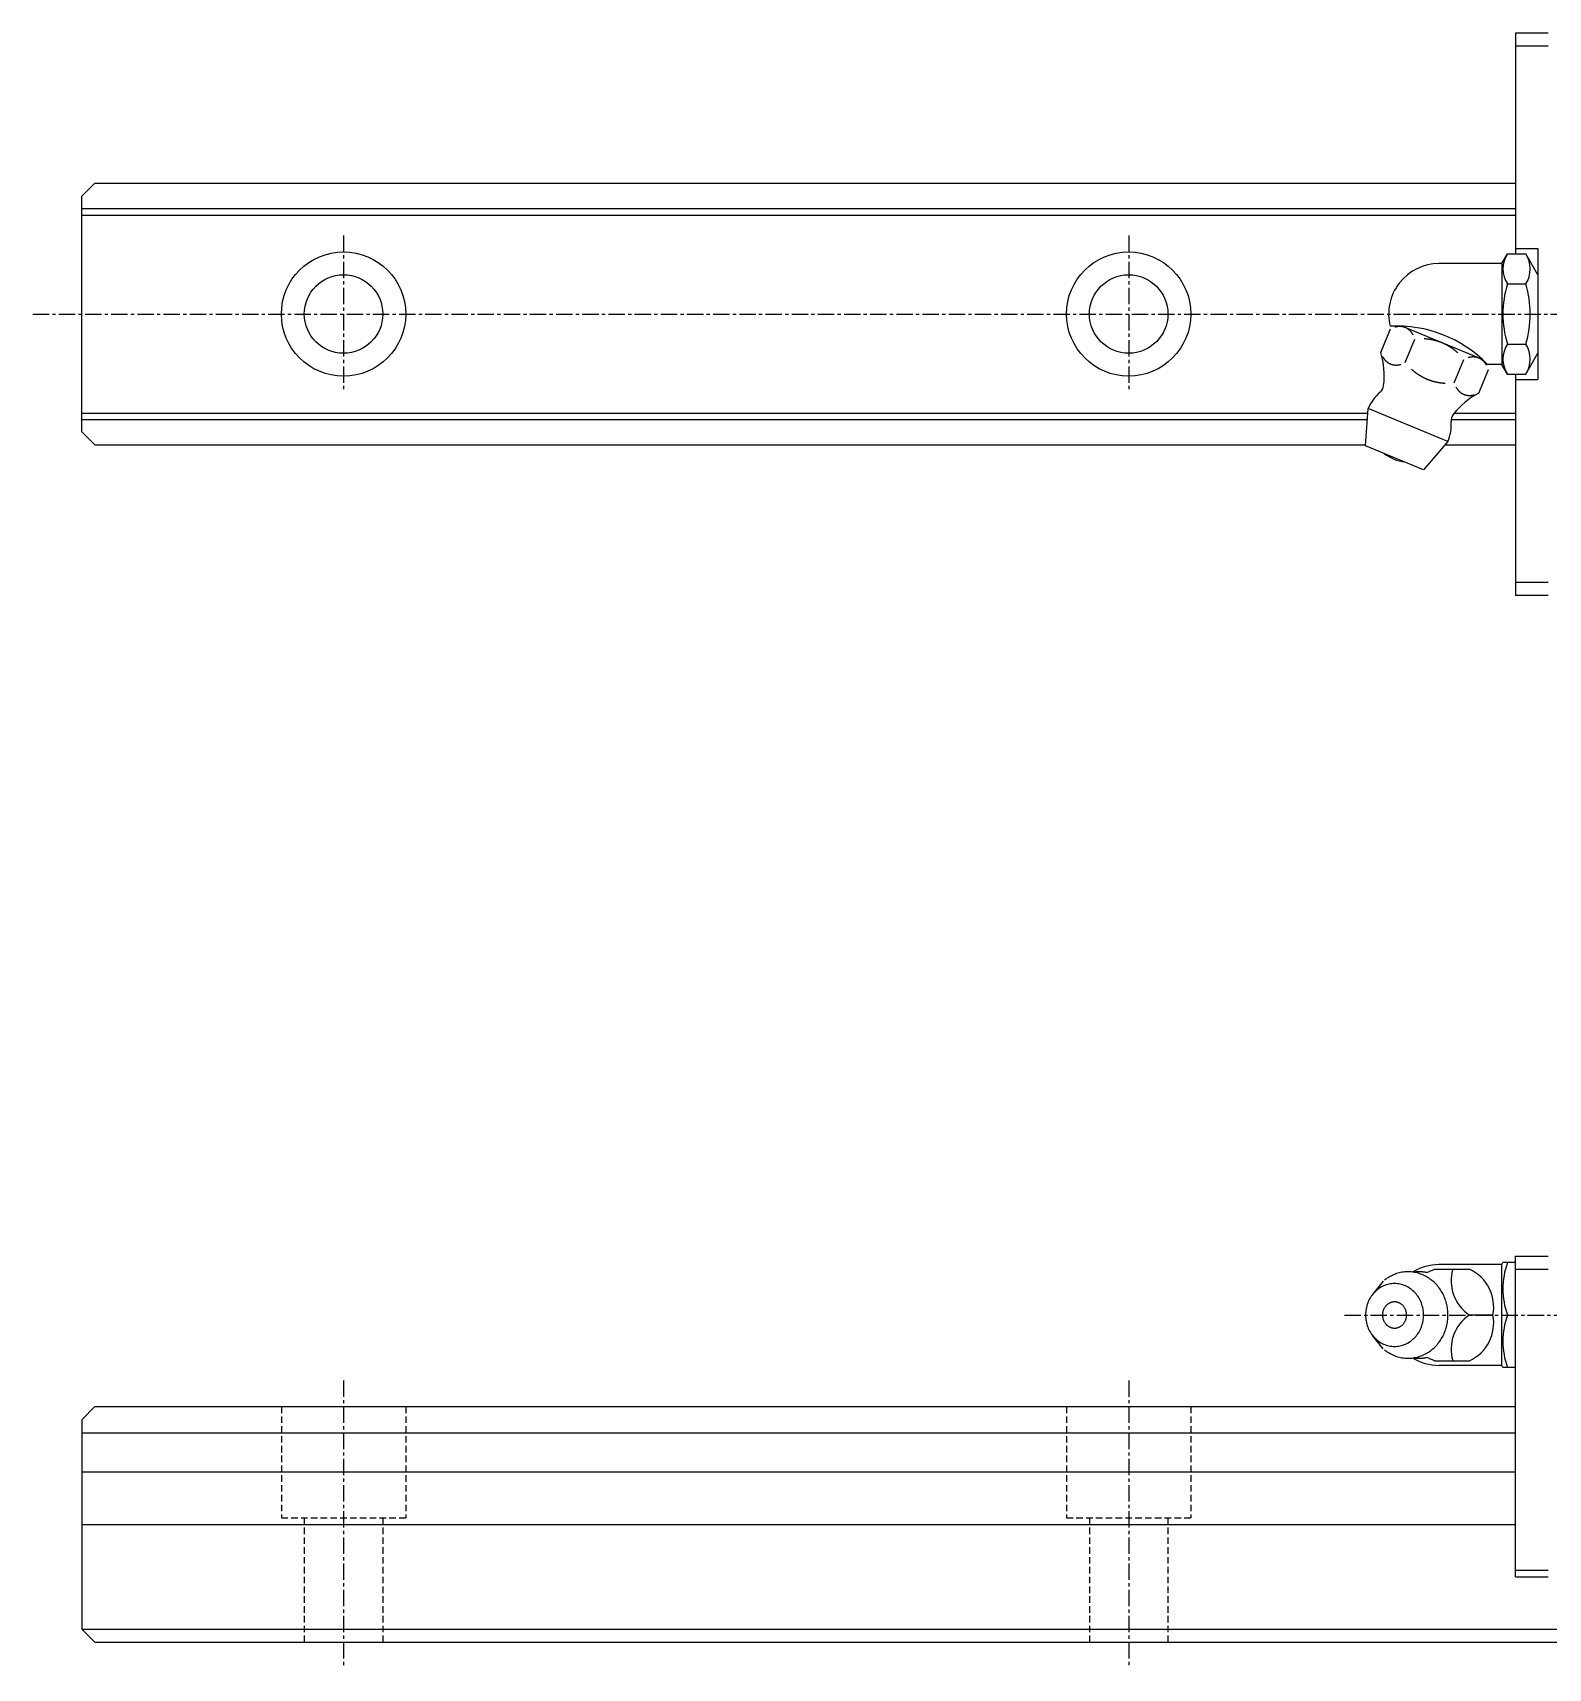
# Model space of a CAD drawing. Extents: x 10 to 336, y 10 to 186.
# Drawn here: x 106.7 to 222.6, y 48 to 173 of the extents above; entities that cross this region are included whole.
import ezdxf

# ---------------------------------------------------------------- set-up
doc = ezdxf.new("R2010")
doc.units = 0
doc.linetypes.add('CENTER', pattern=[2, 1.25, -0.25, 0.25, -0.25])
doc.linetypes.add('DASHED', pattern=[0.75, 0.5, -0.25])
doc.layers.get('0').update_dxf_attribs({"linetype": 'CONTINUOUS'})
doc.layers.add('CENTER', color=1, linetype='CENTER')

msp = doc.modelspace()

# ---------------------------------------------------------------- linework, layer by layer
at = {"color": 7, "linetype": 'CONTINUOUS'}
for p, q in [((220.06667, 172.99992), (220.06667, 156.09991)), ((220.06667, 172.99992), (222.56667, 172.99992)), ((220.06667, 171.99992), (222.56667, 171.99992)), ((110.50001, 160.49992), (111.50002, 161.49992)), ((111.5, 161.49993), (220.06667, 161.49993)), ((110.50001, 142.49989), (110.50001, 160.4999)), ((110.50002, 159.5673), (220.06667, 159.5673)), ((110.50002, 159.06731), (220.06667, 159.06731)), ((220.06667, 156.49992), (221.76665, 156.49992)), ((221.76665, 156.49992), (221.76665, 146.49992)), ((219.00987, 155.34991), (214.21875, 155.34991)), ((219.00989, 155.34991), (219.4429, 156.09991)), ((219.00989, 155.34991), (219.00989, 147.6499)), ((219.4429, 156.09991), (220.84289, 156.09991)), ((221.76665, 154.49991), (220.84289, 156.09992)), ((219.44291, 153.79991), (220.84288, 153.79991)), ((209.76613, 148.56215), (210.51002, 150.35804)), ((217.53707, 148.01892), (211.37055, 150.57318)), ((211.63699, 147.78722), (212.38087, 149.58311)), ((219.4429, 149.19992), (220.84289, 149.19992)), ((215.3787, 146.23735), (216.12258, 148.03324)), ((219.00987, 147.64992), (217.91363, 147.64992)), ((219.4429, 146.8999), (219.00989, 147.64991)), ((220.84289, 146.8999), (221.76665, 148.49991)), ((217.24955, 145.46242), (217.99344, 147.2583)), ((219.44289, 146.89992), (220.8429, 146.89992)), ((220.06667, 146.89992), (220.06667, 129.99992)), ((220.06667, 146.49992), (221.76665, 146.49992)), ((110.50002, 143.93255), (208.77832, 143.93255)), ((208.60101, 141.43764), (208.80276, 144.27652)), ((214.90036, 141.75081), (208.80276, 144.27652)), ((215.38823, 143.93255), (220.06667, 143.93255)), ((110.50002, 143.43255), (208.74278, 143.43255)), ((215.14412, 143.43255), (220.06667, 143.43255)), ((110.50003, 142.49992), (111.50004, 141.49993)), ((111.50003, 141.49993), (208.60543, 141.49993)), ((213.03562, 139.60075), (208.60101, 141.43763)), ((214.90036, 141.75081), (213.03563, 139.60076)), ((214.68277, 141.49993), (220.06667, 141.49993)), ((220.06667, 130.99992), (222.56667, 130.99992)), ((222.56667, 129.99992), (220.06667, 129.99992)), ((219.00987, 78.84991), (214.21455, 78.84991)), ((219.00987, 78.84992), (219.09647, 78.99992)), ((219.00987, 71.14992), (219.00987, 78.84992)), ((220.06669, 78.99992), (219.09647, 78.99992)), ((220.06669, 54.99992), (220.06669, 79.49992)), ((220.06669, 79.49992), (222.56669, 79.49992)), ((209.94832, 77.57793), (209.14268, 76.5717)), ((213.86557, 78.50732), (216.55002, 78.50732)), ((220.06638, 78.49992), (222.56638, 78.49992)), ((218.33803, 74.99992), (216.54218, 74.99992)), ((219.44289, 74.99992), (220.06669, 74.99992)), ((209.94832, 72.42191), (209.14268, 73.42814)), ((213.86557, 71.49252), (216.55002, 71.49252)), ((219.00987, 71.14991), (214.21875, 71.14991)), ((219.09647, 70.99993), (219.00987, 71.14993)), ((220.06669, 70.99992), (219.09647, 70.99992)), ((111.50001, 67.99992), (110.50006, 66.99997)), ((111.50001, 67.99992), (220.06669, 67.99992)), ((110.50001, 66.99992), (110.50001, 50.99995)), ((110.50001, 65.98692), (220.06669, 65.98692)), ((110.50001, 63.01294), (220.06669, 63.01294)), ((110.50001, 58.98692), (220.06669, 58.98692)), ((220.06669, 55.49992), (222.56669, 55.49992)), ((220.06669, 54.99992), (222.56669, 54.99992)), ((110.50001, 50.99995), (330.50001, 50.99995)), ((111.50008, 49.99995), (110.50003, 51)), ((111.50008, 49.99995), (329.49984, 49.99995))]:
    msp.add_line(p, q, dxfattribs=at)
at = {"color": 3, "linetype": 'DASHED'}
for p, q in [((125.75002, 67.99992), (125.75002, 59.49992)), ((135.25002, 67.99992), (135.25002, 59.49992)), ((185.75001, 67.99992), (185.75001, 59.49992)), ((195.25001, 67.99992), (195.25001, 59.49992)), ((125.75002, 59.49992), (135.25002, 59.49992)), ((127.50002, 59.49992), (127.50002, 49.99995)), ((133.50002, 59.49992), (133.50002, 49.99995)), ((185.75001, 59.49992), (195.25001, 59.49992)), ((187.50001, 59.49992), (187.50001, 49.99995)), ((193.50001, 59.49992), (193.50001, 49.99995))]:
    msp.add_line(p, q, dxfattribs=at)
at = {"color": 7, "linetype": 'CONTINUOUS'}
for points in [[(212.243, 149.906, 0), (212.236, 149.918, 0), (212.229, 149.93, 0), (212.222, 149.942, 0), (212.215, 149.954, 0), (212.208, 149.966, 0), (212.2, 149.977, 0), (212.193, 149.989, 0), (212.186, 150, 0), (212.178, 150.012, 0), (212.17, 150.023, 0), (212.163, 150.034, 0), (212.155, 150.045, 0), (212.147, 150.056, 0), (212.139, 150.067, 0), (212.131, 150.077, 0), (212.123, 150.088, 0), (212.115, 150.098, 0), (212.106, 150.109, 0), (212.098, 150.119, 0), (212.09, 150.129, 0), (212.081, 150.139, 0), (212.073, 150.149, 0), (212.064, 150.159, 0), (212.055, 150.169, 0), (212.046, 150.178, 0), (212.037, 150.188, 0), (212.028, 150.197, 0), (212.019, 150.206, 0), (212.01, 150.215, 0), (212.001, 150.224, 0), (211.992, 150.233, 0), (211.982, 150.242, 0), (211.973, 150.251, 0), (211.963, 150.259, 0), (211.954, 150.268, 0), (211.944, 150.276, 0), (211.935, 150.284, 0), (211.925, 150.292, 0), (211.915, 150.3, 0), (211.905, 150.308, 0), (211.895, 150.316, 0), (211.885, 150.323, 0), (211.875, 150.331, 0), (211.865, 150.338, 0), (211.854, 150.345, 0), (211.844, 150.352, 0), (211.834, 150.359, 0), (211.823, 150.366, 0), (211.813, 150.373, 0), (211.802, 150.38, 0), (211.791, 150.386, 0), (211.781, 150.392, 0), (211.77, 150.399, 0), (211.759, 150.405, 0), (211.748, 150.411, 0), (211.737, 150.416, 0), (211.726, 150.422, 0), (211.715, 150.428, 0), (211.704, 150.433, 0), (211.693, 150.438, 0), (211.682, 150.444, 0), (211.67, 150.449, 0), (211.659, 150.454, 0), (211.648, 150.458, 0), (211.636, 150.463, 0), (211.625, 150.468, 0), (211.613, 150.472, 0), (211.601, 150.476, 0), (211.59, 150.48, 0), (211.578, 150.485, 0), (211.566, 150.488, 0), (211.554, 150.492, 0), (211.543, 150.496, 0), (211.531, 150.499, 0), (211.519, 150.503, 0), (211.507, 150.506, 0), (211.495, 150.509, 0), (211.482, 150.512, 0), (211.47, 150.515, 0), (211.458, 150.517, 0), (211.446, 150.52, 0), (211.434, 150.522, 0), (211.421, 150.525, 0), (211.409, 150.527, 0), (211.397, 150.529, 0), (211.384, 150.531, 0), (211.372, 150.533, 0), (211.359, 150.534, 0), (211.347, 150.536, 0), (211.334, 150.537, 0), (211.321, 150.538, 0), (211.309, 150.539, 0), (211.296, 150.54, 0), (211.283, 150.541, 0), (211.271, 150.542, 0), (211.258, 150.542, 0), (211.245, 150.543, 0), (211.232, 150.543, 0), (211.219, 150.543, 0), (211.206, 150.543, 0), (211.193, 150.543, 0), (211.18, 150.543, 0), (211.167, 150.542, 0), (211.154, 150.542, 0), (211.141, 150.541, 0), (211.128, 150.54, 0), (211.115, 150.539, 0), (211.102, 150.538, 0), (211.089, 150.537, 0), (211.076, 150.536, 0), (211.063, 150.534, 0), (211.049, 150.533, 0), (211.036, 150.531, 0), (211.023, 150.529, 0), (211.01, 150.527, 0), (210.996, 150.525, 0), (210.983, 150.523, 0), (210.97, 150.52, 0), (210.956, 150.518, 0), (210.943, 150.515, 0), (210.93, 150.512, 0), (210.916, 150.509, 0), (210.903, 150.506, 0), (210.89, 150.503, 0), (210.876, 150.499, 0), (210.863, 150.496, 0), (210.849, 150.492, 0), (210.836, 150.489, 0)], [(215.648, 148.534, 0), (215.631, 148.55, 0), (215.614, 148.565, 0), (215.597, 148.58, 0), (215.58, 148.595, 0), (215.563, 148.61, 0), (215.546, 148.624, 0), (215.529, 148.639, 0), (215.512, 148.653, 0), (215.494, 148.668, 0), (215.477, 148.682, 0), (215.459, 148.696, 0), (215.442, 148.71, 0), (215.424, 148.724, 0), (215.407, 148.738, 0), (215.389, 148.752, 0), (215.371, 148.766, 0), (215.353, 148.779, 0), (215.335, 148.793, 0), (215.317, 148.806, 0), (215.299, 148.819, 0), (215.281, 148.832, 0), (215.263, 148.846, 0), (215.245, 148.858, 0), (215.227, 148.871, 0), (215.209, 148.884, 0), (215.19, 148.897, 0), (215.172, 148.909, 0), (215.153, 148.922, 0), (215.135, 148.934, 0), (215.116, 148.946, 0), (215.098, 148.958, 0), (215.079, 148.97, 0), (215.06, 148.982, 0), (215.041, 148.994, 0), (215.023, 149.005, 0), (215.004, 149.017, 0), (214.985, 149.028, 0), (214.966, 149.04, 0), (214.947, 149.051, 0), (214.928, 149.062, 0), (214.908, 149.073, 0), (214.889, 149.084, 0), (214.87, 149.095, 0), (214.851, 149.106, 0), (214.831, 149.116, 0), (214.812, 149.127, 0), (214.792, 149.137, 0), (214.773, 149.147, 0), (214.753, 149.157, 0), (214.734, 149.167, 0), (214.714, 149.177, 0), (214.694, 149.187, 0), (214.674, 149.197, 0), (214.655, 149.206, 0), (214.635, 149.216, 0), (214.615, 149.225, 0), (214.595, 149.234, 0), (214.575, 149.244, 0), (214.555, 149.253, 0), (214.535, 149.261, 0), (214.515, 149.27, 0), (214.494, 149.279, 0), (214.474, 149.288, 0), (214.454, 149.296, 0), (214.433, 149.304, 0), (214.413, 149.313, 0), (214.393, 149.321, 0), (214.372, 149.329, 0), (214.352, 149.337, 0), (214.331, 149.345, 0), (214.31, 149.352, 0), (214.29, 149.36, 0), (214.269, 149.367, 0), (214.248, 149.375, 0), (214.228, 149.382, 0), (214.207, 149.389, 0), (214.186, 149.396, 0), (214.165, 149.403, 0), (214.144, 149.41, 0), (214.123, 149.416, 0), (214.102, 149.423, 0), (214.081, 149.429, 0), (214.06, 149.436, 0), (214.038, 149.442, 0), (214.017, 149.448, 0), (213.996, 149.454, 0), (213.975, 149.46, 0), (213.953, 149.466, 0), (213.932, 149.471, 0), (213.911, 149.477, 0), (213.889, 149.482, 0), (213.868, 149.488, 0), (213.846, 149.493, 0), (213.825, 149.498, 0), (213.803, 149.503, 0), (213.781, 149.508, 0), (213.76, 149.512, 0), (213.738, 149.517, 0), (213.716, 149.521, 0), (213.694, 149.526, 0), (213.673, 149.53, 0), (213.651, 149.534, 0), (213.629, 149.538, 0), (213.607, 149.542, 0), (213.585, 149.546, 0), (213.563, 149.55, 0), (213.541, 149.553, 0), (213.519, 149.557, 0), (213.497, 149.56, 0), (213.475, 149.563, 0), (213.452, 149.567, 0), (213.43, 149.57, 0), (213.408, 149.572, 0), (213.386, 149.575, 0), (213.363, 149.578, 0), (213.341, 149.58, 0), (213.319, 149.583, 0), (213.296, 149.585, 0), (213.274, 149.587, 0), (213.251, 149.59, 0), (213.229, 149.591, 0), (213.206, 149.593, 0), (213.184, 149.595, 0), (213.161, 149.597, 0), (213.139, 149.598, 0), (213.116, 149.6, 0), (213.093, 149.601, 0), (213.071, 149.602, 0)], [(209.904, 148.239, 0), (209.911, 148.227, 0), (209.918, 148.215, 0), (209.925, 148.203, 0), (209.932, 148.191, 0), (209.939, 148.18, 0), (209.947, 148.168, 0), (209.954, 148.156, 0), (209.961, 148.145, 0), (209.969, 148.134, 0), (209.977, 148.122, 0), (209.984, 148.111, 0), (209.992, 148.1, 0), (210, 148.089, 0), (210.008, 148.079, 0), (210.016, 148.068, 0), (210.024, 148.057, 0), (210.032, 148.047, 0), (210.041, 148.036, 0), (210.049, 148.026, 0), (210.057, 148.016, 0), (210.066, 148.006, 0), (210.074, 147.996, 0), (210.083, 147.986, 0), (210.092, 147.977, 0), (210.101, 147.967, 0), (210.11, 147.958, 0), (210.119, 147.948, 0), (210.128, 147.939, 0), (210.137, 147.93, 0), (210.146, 147.921, 0), (210.155, 147.912, 0), (210.165, 147.903, 0), (210.174, 147.894, 0), (210.184, 147.886, 0), (210.193, 147.878, 0), (210.203, 147.869, 0), (210.213, 147.861, 0), (210.222, 147.853, 0), (210.232, 147.845, 0), (210.242, 147.837, 0), (210.252, 147.829, 0), (210.262, 147.822, 0), (210.272, 147.814, 0), (210.282, 147.807, 0), (210.293, 147.8, 0), (210.303, 147.793, 0), (210.313, 147.786, 0), (210.324, 147.779, 0), (210.334, 147.772, 0), (210.345, 147.766, 0), (210.356, 147.759, 0), (210.366, 147.753, 0), (210.377, 147.747, 0), (210.388, 147.741, 0), (210.399, 147.735, 0), (210.41, 147.729, 0), (210.421, 147.723, 0), (210.432, 147.718, 0), (210.443, 147.712, 0), (210.454, 147.707, 0), (210.465, 147.702, 0), (210.477, 147.697, 0), (210.488, 147.692, 0), (210.499, 147.687, 0), (210.511, 147.682, 0), (210.522, 147.678, 0), (210.534, 147.673, 0), (210.546, 147.669, 0), (210.557, 147.665, 0), (210.569, 147.661, 0), (210.581, 147.657, 0), (210.593, 147.653, 0), (210.604, 147.649, 0), (210.616, 147.646, 0), (210.628, 147.643, 0), (210.64, 147.639, 0), (210.652, 147.636, 0), (210.665, 147.633, 0), (210.677, 147.631, 0), (210.689, 147.628, 0), (210.701, 147.625, 0), (210.713, 147.623, 0), (210.726, 147.621, 0), (210.738, 147.618, 0), (210.75, 147.616, 0), (210.763, 147.615, 0), (210.775, 147.613, 0), (210.788, 147.611, 0), (210.8, 147.61, 0), (210.813, 147.608, 0), (210.826, 147.607, 0), (210.838, 147.606, 0), (210.851, 147.605, 0), (210.864, 147.604, 0), (210.876, 147.604, 0), (210.889, 147.603, 0), (210.902, 147.603, 0), (210.915, 147.602, 0), (210.928, 147.602, 0), (210.941, 147.602, 0), (210.954, 147.602, 0), (210.967, 147.603, 0), (210.98, 147.603, 0), (210.993, 147.604, 0), (211.006, 147.604, 0), (211.019, 147.605, 0), (211.032, 147.606, 0), (211.045, 147.607, 0), (211.058, 147.608, 0), (211.071, 147.61, 0), (211.084, 147.611, 0), (211.098, 147.613, 0), (211.111, 147.614, 0), (211.124, 147.616, 0), (211.137, 147.618, 0), (211.151, 147.62, 0), (211.164, 147.623, 0), (211.177, 147.625, 0), (211.191, 147.628, 0), (211.204, 147.63, 0), (211.217, 147.633, 0), (211.231, 147.636, 0), (211.244, 147.639, 0), (211.257, 147.642, 0), (211.271, 147.646, 0), (211.284, 147.649, 0), (211.298, 147.653, 0), (211.311, 147.657, 0)], [(217.855, 147.581, 0), (217.848, 147.593, 0), (217.841, 147.605, 0), (217.834, 147.617, 0), (217.827, 147.629, 0), (217.82, 147.641, 0), (217.813, 147.653, 0), (217.806, 147.664, 0), (217.798, 147.675, 0), (217.791, 147.687, 0), (217.783, 147.698, 0), (217.775, 147.709, 0), (217.767, 147.72, 0), (217.76, 147.731, 0), (217.752, 147.742, 0), (217.744, 147.753, 0), (217.735, 147.763, 0), (217.727, 147.774, 0), (217.719, 147.784, 0), (217.711, 147.794, 0), (217.702, 147.804, 0), (217.694, 147.814, 0), (217.685, 147.824, 0), (217.676, 147.834, 0), (217.668, 147.844, 0), (217.659, 147.853, 0), (217.65, 147.863, 0), (217.641, 147.872, 0), (217.632, 147.882, 0), (217.623, 147.891, 0), (217.614, 147.9, 0), (217.604, 147.909, 0), (217.595, 147.917, 0), (217.585, 147.926, 0), (217.576, 147.935, 0), (217.566, 147.943, 0), (217.557, 147.951, 0), (217.547, 147.959, 0), (217.537, 147.967, 0), (217.527, 147.975, 0), (217.518, 147.983, 0), (217.508, 147.991, 0), (217.497, 147.999, 0), (217.487, 148.006, 0), (217.477, 148.013, 0), (217.467, 148.021, 0), (217.457, 148.028, 0), (217.446, 148.035, 0), (217.436, 148.041, 0), (217.425, 148.048, 0), (217.415, 148.055, 0), (217.404, 148.061, 0), (217.393, 148.068, 0), (217.382, 148.074, 0), (217.372, 148.08, 0), (217.361, 148.086, 0), (217.35, 148.092, 0), (217.339, 148.097, 0), (217.328, 148.103, 0), (217.317, 148.108, 0), (217.305, 148.114, 0), (217.294, 148.119, 0), (217.283, 148.124, 0), (217.271, 148.129, 0), (217.26, 148.134, 0), (217.249, 148.138, 0), (217.237, 148.143, 0), (217.226, 148.147, 0), (217.214, 148.152, 0), (217.202, 148.156, 0), (217.191, 148.16, 0), (217.179, 148.164, 0), (217.167, 148.167, 0), (217.155, 148.171, 0), (217.143, 148.174, 0), (217.131, 148.178, 0), (217.119, 148.181, 0), (217.107, 148.184, 0), (217.095, 148.187, 0), (217.083, 148.19, 0), (217.071, 148.193, 0), (217.058, 148.195, 0), (217.046, 148.198, 0), (217.034, 148.2, 0), (217.022, 148.202, 0), (217.009, 148.204, 0), (216.997, 148.206, 0), (216.984, 148.208, 0), (216.972, 148.209, 0), (216.959, 148.211, 0), (216.947, 148.212, 0), (216.934, 148.213, 0), (216.921, 148.214, 0), (216.909, 148.215, 0), (216.896, 148.216, 0), (216.883, 148.217, 0), (216.87, 148.217, 0), (216.858, 148.218, 0), (216.845, 148.218, 0), (216.832, 148.218, 0), (216.819, 148.218, 0), (216.806, 148.218, 0), (216.793, 148.218, 0), (216.78, 148.217, 0), (216.767, 148.217, 0), (216.754, 148.216, 0), (216.741, 148.215, 0), (216.728, 148.215, 0), (216.715, 148.213, 0), (216.702, 148.212, 0), (216.688, 148.211, 0), (216.675, 148.209, 0), (216.662, 148.208, 0), (216.649, 148.206, 0), (216.636, 148.204, 0), (216.622, 148.202, 0), (216.609, 148.2, 0), (216.596, 148.198, 0), (216.582, 148.195, 0), (216.569, 148.193, 0), (216.556, 148.19, 0), (216.542, 148.187, 0), (216.529, 148.184, 0), (216.516, 148.181, 0), (216.502, 148.178, 0), (216.489, 148.175, 0), (216.475, 148.171, 0), (216.462, 148.168, 0), (216.449, 148.164, 0)], [(212.111, 147.286, 0), (212.128, 147.271, 0), (212.145, 147.256, 0), (212.162, 147.241, 0), (212.179, 147.226, 0), (212.196, 147.211, 0), (212.214, 147.196, 0), (212.231, 147.182, 0), (212.248, 147.167, 0), (212.265, 147.153, 0), (212.283, 147.138, 0), (212.3, 147.124, 0), (212.318, 147.11, 0), (212.335, 147.096, 0), (212.353, 147.082, 0), (212.371, 147.068, 0), (212.389, 147.055, 0), (212.406, 147.041, 0), (212.424, 147.028, 0), (212.442, 147.014, 0), (212.46, 147.001, 0), (212.478, 146.988, 0), (212.496, 146.975, 0), (212.515, 146.962, 0), (212.533, 146.949, 0), (212.551, 146.936, 0), (212.569, 146.924, 0), (212.588, 146.911, 0), (212.606, 146.899, 0), (212.625, 146.887, 0), (212.643, 146.874, 0), (212.662, 146.862, 0), (212.681, 146.85, 0), (212.699, 146.838, 0), (212.718, 146.827, 0), (212.737, 146.815, 0), (212.756, 146.803, 0), (212.775, 146.792, 0), (212.794, 146.781, 0), (212.813, 146.769, 0), (212.832, 146.758, 0), (212.851, 146.747, 0), (212.87, 146.736, 0), (212.89, 146.726, 0), (212.909, 146.715, 0), (212.928, 146.704, 0), (212.948, 146.694, 0), (212.967, 146.684, 0), (212.987, 146.673, 0), (213.006, 146.663, 0), (213.026, 146.653, 0), (213.046, 146.643, 0), (213.065, 146.633, 0), (213.085, 146.624, 0), (213.105, 146.614, 0), (213.125, 146.605, 0), (213.145, 146.595, 0), (213.165, 146.586, 0), (213.185, 146.577, 0), (213.205, 146.568, 0), (213.225, 146.559, 0), (213.245, 146.55, 0), (213.265, 146.541, 0), (213.285, 146.533, 0), (213.306, 146.524, 0), (213.326, 146.516, 0), (213.346, 146.508, 0), (213.367, 146.5, 0), (213.387, 146.492, 0), (213.408, 146.484, 0), (213.429, 146.476, 0), (213.449, 146.468, 0), (213.47, 146.461, 0), (213.49, 146.453, 0), (213.511, 146.446, 0), (213.532, 146.439, 0), (213.553, 146.431, 0), (213.574, 146.424, 0), (213.595, 146.418, 0), (213.616, 146.411, 0), (213.637, 146.404, 0), (213.658, 146.398, 0), (213.679, 146.391, 0), (213.7, 146.385, 0), (213.721, 146.379, 0), (213.742, 146.372, 0), (213.764, 146.366, 0), (213.785, 146.361, 0), (213.806, 146.355, 0), (213.828, 146.349, 0), (213.849, 146.344, 0), (213.87, 146.338, 0), (213.892, 146.333, 0), (213.913, 146.328, 0), (213.935, 146.323, 0), (213.957, 146.318, 0), (213.978, 146.313, 0), (214, 146.308, 0), (214.022, 146.303, 0), (214.043, 146.299, 0), (214.065, 146.295, 0), (214.087, 146.29, 0), (214.109, 146.286, 0), (214.131, 146.282, 0), (214.153, 146.278, 0), (214.175, 146.274, 0), (214.197, 146.271, 0), (214.219, 146.267, 0), (214.241, 146.264, 0), (214.263, 146.26, 0), (214.285, 146.257, 0), (214.307, 146.254, 0), (214.329, 146.251, 0), (214.352, 146.248, 0), (214.374, 146.245, 0), (214.396, 146.243, 0), (214.418, 146.24, 0), (214.441, 146.238, 0), (214.463, 146.235, 0), (214.486, 146.233, 0), (214.508, 146.231, 0), (214.531, 146.229, 0), (214.553, 146.227, 0), (214.576, 146.225, 0), (214.598, 146.224, 0), (214.621, 146.222, 0), (214.643, 146.221, 0), (214.666, 146.22, 0), (214.689, 146.218, 0)], [(215.517, 145.914, 0), (215.524, 145.902, 0), (215.531, 145.89, 0), (215.538, 145.878, 0), (215.545, 145.867, 0), (215.552, 145.855, 0), (215.559, 145.843, 0), (215.567, 145.832, 0), (215.574, 145.82, 0), (215.582, 145.809, 0), (215.589, 145.798, 0), (215.597, 145.786, 0), (215.605, 145.775, 0), (215.613, 145.765, 0), (215.621, 145.754, 0), (215.629, 145.743, 0), (215.637, 145.733, 0), (215.645, 145.722, 0), (215.653, 145.712, 0), (215.661, 145.701, 0), (215.67, 145.691, 0), (215.678, 145.681, 0), (215.687, 145.671, 0), (215.696, 145.661, 0), (215.704, 145.652, 0), (215.713, 145.642, 0), (215.722, 145.633, 0), (215.731, 145.623, 0), (215.74, 145.614, 0), (215.749, 145.605, 0), (215.759, 145.596, 0), (215.768, 145.587, 0), (215.777, 145.578, 0), (215.787, 145.57, 0), (215.796, 145.561, 0), (215.806, 145.553, 0), (215.815, 145.544, 0), (215.825, 145.536, 0), (215.835, 145.528, 0), (215.845, 145.52, 0), (215.855, 145.512, 0), (215.865, 145.505, 0), (215.875, 145.497, 0), (215.885, 145.49, 0), (215.895, 145.482, 0), (215.905, 145.475, 0), (215.916, 145.468, 0), (215.926, 145.461, 0), (215.936, 145.454, 0), (215.947, 145.448, 0), (215.958, 145.441, 0), (215.968, 145.434, 0), (215.979, 145.428, 0), (215.99, 145.422, 0), (216.001, 145.416, 0), (216.011, 145.41, 0), (216.022, 145.404, 0), (216.033, 145.398, 0), (216.044, 145.393, 0), (216.056, 145.387, 0), (216.067, 145.382, 0), (216.078, 145.377, 0), (216.089, 145.372, 0), (216.101, 145.367, 0), (216.112, 145.362, 0), (216.124, 145.357, 0), (216.135, 145.353, 0), (216.147, 145.348, 0), (216.158, 145.344, 0), (216.17, 145.34, 0), (216.182, 145.336, 0), (216.193, 145.332, 0), (216.205, 145.328, 0), (216.217, 145.325, 0), (216.229, 145.321, 0), (216.241, 145.318, 0), (216.253, 145.315, 0), (216.265, 145.312, 0), (216.277, 145.309, 0), (216.289, 145.306, 0), (216.301, 145.303, 0), (216.314, 145.3, 0), (216.326, 145.298, 0), (216.338, 145.296, 0), (216.351, 145.294, 0), (216.363, 145.292, 0), (216.375, 145.29, 0), (216.388, 145.288, 0), (216.4, 145.286, 0), (216.413, 145.285, 0), (216.426, 145.283, 0), (216.438, 145.282, 0), (216.451, 145.281, 0), (216.463, 145.28, 0), (216.476, 145.279, 0), (216.489, 145.279, 0), (216.502, 145.278, 0), (216.515, 145.278, 0), (216.527, 145.278, 0), (216.54, 145.277, 0), (216.553, 145.277, 0), (216.566, 145.278, 0), (216.579, 145.278, 0), (216.592, 145.278, 0), (216.605, 145.279, 0), (216.618, 145.279, 0), (216.631, 145.28, 0), (216.644, 145.281, 0), (216.657, 145.282, 0), (216.671, 145.283, 0), (216.684, 145.285, 0), (216.697, 145.286, 0), (216.71, 145.288, 0), (216.723, 145.29, 0), (216.737, 145.291, 0), (216.75, 145.293, 0), (216.763, 145.296, 0), (216.776, 145.298, 0), (216.79, 145.3, 0), (216.803, 145.303, 0), (216.816, 145.306, 0), (216.83, 145.308, 0), (216.843, 145.311, 0), (216.857, 145.314, 0), (216.87, 145.318, 0), (216.883, 145.321, 0), (216.897, 145.324, 0), (216.91, 145.328, 0), (216.924, 145.332, 0)], [(210.041, 72.345, 0), (210.126, 72.279, 0), (210.214, 72.2163, 0), (210.304, 72.1568, 0), (210.395, 72.1008, 0), (210.488, 72.0482, 0), (210.583, 71.999, 0), (210.68, 71.9535, 0), (210.777, 71.9116, 0), (210.876, 71.8733, 0), (210.976, 71.8388, 0), (211.078, 71.808, 0), (211.18, 71.781, 0), (211.283, 71.7579, 0), (211.386, 71.7386, 0), (211.49, 71.7232, 0), (211.595, 71.7116, 0), (211.7, 71.704, 0), (211.805, 71.7003, 0), (211.91, 71.7005, 0), (212.015, 71.7047, 0), (212.12, 71.7127, 0), (212.224, 71.7247, 0), (212.329, 71.7406, 0), (212.432, 71.7603, 0), (212.535, 71.7839, 0), (212.637, 71.8113, 0), (212.738, 71.8425, 0), (212.838, 71.8775, 0), (212.937, 71.9161, 0), (213.035, 71.9585, 0), (213.131, 72.0044, 0), (213.225, 72.0539, 0), (213.318, 72.1069, 0), (213.41, 72.1634, 0), (213.499, 72.2232, 0), (213.586, 72.2863, 0), (213.672, 72.3527, 0), (213.755, 72.4222, 0), (213.836, 72.4947, 0), (213.915, 72.5703, 0), (213.991, 72.6487, 0), (214.064, 72.7299, 0), (214.135, 72.8138, 0), (214.204, 72.9003, 0), (214.269, 72.9894, 0), (214.332, 73.0808, 0), (214.391, 73.1745, 0), (214.448, 73.2703, 0), (214.502, 73.3682, 0), (214.552, 73.4681, 0), (214.599, 73.5698, 0), (214.643, 73.6731, 0), (214.684, 73.7781, 0), (214.721, 73.8845, 0), (214.755, 73.9922, 0), (214.785, 74.1011, 0), (214.812, 74.2111, 0), (214.835, 74.3221, 0), (214.855, 74.4338, 0), (214.871, 74.5462, 0), (214.884, 74.6592, 0), (214.893, 74.7725, 0), (214.899, 74.8862, 0), (214.9, 74.9999, 0), (214.899, 75.1137, 0), (214.893, 75.2273, 0), (214.884, 75.3407, 0), (214.871, 75.4536, 0), (214.855, 75.566, 0), (214.835, 75.6778, 0), (214.812, 75.7887, 0), (214.785, 75.8987, 0), (214.755, 76.0076, 0), (214.721, 76.1154, 0), (214.684, 76.2218, 0), (214.643, 76.3267, 0), (214.599, 76.4301, 0), (214.552, 76.5318, 0), (214.502, 76.6316, 0), (214.448, 76.7295, 0), (214.391, 76.8254, 0), (214.332, 76.9191, 0), (214.269, 77.0105, 0), (214.204, 77.0995, 0), (214.135, 77.186, 0), (214.064, 77.2699, 0), (213.991, 77.3512, 0), (213.915, 77.4296, 0), (213.836, 77.5051, 0), (213.755, 77.5777, 0), (213.672, 77.6472, 0), (213.586, 77.7135, 0), (213.499, 77.7766, 0), (213.41, 77.8365, 0), (213.318, 77.8929, 0), (213.225, 77.9459, 0), (213.131, 77.9954, 0), (213.035, 78.0414, 0), (212.937, 78.0837, 0), (212.838, 78.1224, 0), (212.738, 78.1573, 0), (212.637, 78.1885, 0), (212.535, 78.216, 0), (212.432, 78.2395, 0), (212.329, 78.2593, 0), (212.224, 78.2751, 0), (212.12, 78.2871, 0), (212.015, 78.2952, 0), (211.91, 78.2993, 0), (211.805, 78.2995, 0), (211.7, 78.2958, 0), (211.595, 78.2882, 0), (211.49, 78.2767, 0), (211.386, 78.2613, 0), (211.283, 78.242, 0), (211.18, 78.2188, 0), (211.078, 78.1918, 0), (210.976, 78.161, 0), (210.876, 78.1265, 0), (210.777, 78.0883, 0), (210.68, 78.0463, 0), (210.583, 78.0008, 0), (210.488, 77.9517, 0), (210.395, 77.8991, 0), (210.304, 77.843, 0), (210.214, 77.7835, 0), (210.126, 77.7208, 0), (210.041, 77.6548, 0)], [(213.225, 78.2526, 0), (213.218, 78.2539, 0), (213.211, 78.2552, 0), (213.204, 78.2565, 0), (213.197, 78.2577, 0), (213.19, 78.2589, 0), (213.183, 78.2602, 0), (213.176, 78.2613, 0), (213.169, 78.2625, 0), (213.162, 78.2637, 0), (213.155, 78.2648, 0), (213.148, 78.2659, 0), (213.141, 78.267, 0), (213.134, 78.2681, 0), (213.127, 78.2692, 0), (213.119, 78.2702, 0), (213.112, 78.2712, 0), (213.105, 78.2722, 0), (213.098, 78.2732, 0), (213.091, 78.2742, 0), (213.084, 78.2752, 0), (213.077, 78.2761, 0), (213.07, 78.277, 0), (213.063, 78.2779, 0), (213.056, 78.2788, 0), (213.048, 78.2797, 0), (213.041, 78.2805, 0), (213.034, 78.2813, 0), (213.027, 78.2822, 0), (213.02, 78.283, 0), (213.013, 78.2837, 0), (213.006, 78.2845, 0), (212.999, 78.2852, 0), (212.992, 78.2859, 0), (212.984, 78.2866, 0), (212.977, 78.2873, 0), (212.97, 78.288, 0), (212.963, 78.2886, 0), (212.956, 78.2893, 0), (212.949, 78.2899, 0), (212.942, 78.2905, 0), (212.934, 78.2911, 0), (212.927, 78.2916, 0), (212.92, 78.2922, 0), (212.913, 78.2927, 0), (212.906, 78.2932, 0), (212.899, 78.2937, 0), (212.892, 78.2941, 0), (212.885, 78.2946, 0), (212.877, 78.295, 0), (212.87, 78.2954, 0), (212.863, 78.2958, 0), (212.856, 78.2962, 0), (212.849, 78.2966, 0), (212.842, 78.2969, 0), (212.835, 78.2972, 0), (212.827, 78.2975, 0), (212.82, 78.2978, 0), (212.813, 78.2981, 0), (212.806, 78.2983, 0), (212.799, 78.2986, 0), (212.792, 78.2988, 0), (212.784, 78.299, 0), (212.777, 78.2991, 0), (212.77, 78.2993, 0), (212.763, 78.2994, 0), (212.756, 78.2996, 0), (212.749, 78.2997, 0), (212.742, 78.2998, 0), (212.734, 78.2998, 0), (212.727, 78.2999, 0), (212.72, 78.2999, 0), (212.713, 78.2999, 0), (212.706, 78.2999, 0), (212.699, 78.2999, 0), (212.691, 78.2999, 0), (212.684, 78.2998, 0), (212.677, 78.2997, 0), (212.67, 78.2996, 0), (212.663, 78.2995, 0), (212.656, 78.2994, 0), (212.649, 78.2992, 0), (212.641, 78.2991, 0), (212.634, 78.2989, 0), (212.627, 78.2987, 0), (212.62, 78.2984, 0), (212.613, 78.2982, 0), (212.606, 78.2979, 0), (212.599, 78.2977, 0), (212.591, 78.2974, 0), (212.584, 78.2971, 0), (212.577, 78.2967, 0), (212.57, 78.2964, 0), (212.563, 78.296, 0), (212.556, 78.2956, 0), (212.549, 78.2952, 0), (212.541, 78.2948, 0), (212.534, 78.2944, 0), (212.527, 78.2939, 0), (212.52, 78.2934, 0), (212.513, 78.2929, 0), (212.506, 78.2924, 0), (212.499, 78.2919, 0), (212.491, 78.2913, 0), (212.484, 78.2908, 0), (212.477, 78.2902, 0), (212.47, 78.2896, 0), (212.463, 78.289, 0), (212.456, 78.2883, 0), (212.449, 78.2877, 0), (212.441, 78.287, 0), (212.434, 78.2863, 0), (212.427, 78.2856, 0), (212.42, 78.2848, 0), (212.413, 78.2841, 0), (212.406, 78.2833, 0), (212.399, 78.2825, 0), (212.392, 78.2817, 0), (212.385, 78.2809, 0), (212.377, 78.2801, 0), (212.37, 78.2792, 0), (212.363, 78.2784, 0), (212.356, 78.2775, 0), (212.349, 78.2765, 0), (212.342, 78.2756, 0), (212.335, 78.2747, 0), (212.328, 78.2737, 0), (212.321, 78.2727, 0), (212.314, 78.2717, 0)], [(210.818, 72.5999, 0), (210.927, 72.6028, 0), (211.036, 72.6115, 0), (211.144, 72.6259, 0), (211.251, 72.646, 0), (211.357, 72.6718, 0), (211.462, 72.7033, 0), (211.565, 72.7402, 0), (211.667, 72.7826, 0), (211.766, 72.8303, 0), (211.864, 72.8833, 0), (211.958, 72.9414, 0), (212.05, 73.0044, 0), (212.139, 73.0722, 0), (212.225, 73.1447, 0), (212.307, 73.2216, 0), (212.386, 73.3029, 0), (212.461, 73.3882, 0), (212.532, 73.4774, 0), (212.599, 73.5702, 0), (212.662, 73.6666, 0), (212.72, 73.7661, 0), (212.774, 73.8686, 0), (212.823, 73.9738, 0), (212.867, 74.0815, 0), (212.906, 74.1914, 0), (212.94, 74.3032, 0), (212.969, 74.4168, 0), (212.993, 74.5317, 0), (213.012, 74.6478, 0), (213.025, 74.7647, 0), (213.033, 74.8822, 0), (213.036, 74.9999, 0), (213.033, 75.1177, 0), (213.025, 75.2352, 0), (213.012, 75.3521, 0), (212.993, 75.4681, 0), (212.969, 75.5831, 0), (212.94, 75.6966, 0), (212.906, 75.8085, 0), (212.867, 75.9184, 0), (212.823, 76.0261, 0), (212.774, 76.1313, 0), (212.72, 76.2338, 0), (212.662, 76.3333, 0), (212.599, 76.4296, 0), (212.532, 76.5225, 0), (212.461, 76.6117, 0), (212.386, 76.697, 0), (212.307, 76.7782, 0), (212.225, 76.8551, 0), (212.139, 76.9276, 0), (212.05, 76.9954, 0), (211.958, 77.0585, 0), (211.864, 77.1165, 0), (211.766, 77.1695, 0), (211.667, 77.2172, 0), (211.565, 77.2596, 0), (211.462, 77.2966, 0), (211.357, 77.328, 0), (211.251, 77.3538, 0), (211.144, 77.3739, 0), (211.036, 77.3884, 0), (210.927, 77.397, 0), (210.818, 77.3999, 0), (210.71, 77.397, 0), (210.601, 77.3884, 0), (210.493, 77.3739, 0), (210.386, 77.3538, 0), (210.28, 77.328, 0), (210.175, 77.2966, 0), (210.071, 77.2596, 0), (209.97, 77.2172, 0), (209.87, 77.1695, 0), (209.773, 77.1165, 0), (209.678, 77.0585, 0), (209.586, 76.9954, 0), (209.497, 76.9276, 0), (209.412, 76.8551, 0), (209.329, 76.7782, 0), (209.25, 76.697, 0), (209.175, 76.6117, 0), (209.104, 76.5225, 0), (209.037, 76.4296, 0), (208.975, 76.3333, 0), (208.916, 76.2338, 0), (208.863, 76.1313, 0), (208.814, 76.0261, 0), (208.77, 75.9184, 0), (208.731, 75.8085, 0), (208.696, 75.6966, 0), (208.667, 75.5831, 0), (208.644, 75.4681, 0), (208.625, 75.3521, 0), (208.612, 75.2352, 0), (208.604, 75.1177, 0), (208.601, 74.9999, 0), (208.604, 74.8822, 0), (208.612, 74.7647, 0), (208.625, 74.6478, 0), (208.644, 74.5317, 0), (208.667, 74.4168, 0), (208.696, 74.3032, 0), (208.731, 74.1914, 0), (208.77, 74.0815, 0), (208.814, 73.9738, 0), (208.863, 73.8686, 0), (208.916, 73.7661, 0), (208.975, 73.6666, 0), (209.037, 73.5702, 0), (209.104, 73.4774, 0), (209.175, 73.3882, 0), (209.25, 73.3029, 0), (209.329, 73.2216, 0), (209.412, 73.1447, 0), (209.497, 73.0722, 0), (209.586, 73.0044, 0), (209.678, 72.9414, 0), (209.773, 72.8833, 0), (209.87, 72.8303, 0), (209.97, 72.7826, 0), (210.071, 72.7402, 0), (210.175, 72.7033, 0), (210.28, 72.6718, 0), (210.386, 72.646, 0), (210.493, 72.6259, 0), (210.601, 72.6115, 0), (210.71, 72.6028, 0), (210.818, 72.5999, 0)], [(210.818, 73.9999, 0), (210.864, 74.0011, 0), (210.909, 74.0047, 0), (210.954, 74.0107, 0), (210.999, 74.0191, 0), (211.043, 74.0299, 0), (211.087, 74.043, 0), (211.13, 74.0584, 0), (211.172, 74.076, 0), (211.213, 74.0959, 0), (211.254, 74.118, 0), (211.293, 74.1422, 0), (211.332, 74.1685, 0), (211.369, 74.1967, 0), (211.404, 74.2269, 0), (211.439, 74.259, 0), (211.472, 74.2928, 0), (211.503, 74.3284, 0), (211.532, 74.3655, 0), (211.56, 74.4042, 0), (211.586, 74.4444, 0), (211.611, 74.4858, 0), (211.633, 74.5285, 0), (211.653, 74.5724, 0), (211.672, 74.6172, 0), (211.688, 74.663, 0), (211.702, 74.7096, 0), (211.715, 74.7569, 0), (211.724, 74.8048, 0), (211.732, 74.8532, 0), (211.738, 74.9019, 0), (211.741, 74.9509, 0), (211.742, 74.9999, 0), (211.741, 75.049, 0), (211.738, 75.0979, 0), (211.732, 75.1466, 0), (211.724, 75.195, 0), (211.715, 75.2429, 0), (211.702, 75.2902, 0), (211.688, 75.3368, 0), (211.672, 75.3826, 0), (211.653, 75.4275, 0), (211.633, 75.4713, 0), (211.611, 75.514, 0), (211.586, 75.5555, 0), (211.56, 75.5956, 0), (211.532, 75.6343, 0), (211.503, 75.6715, 0), (211.472, 75.707, 0), (211.439, 75.7409, 0), (211.404, 75.7729, 0), (211.369, 75.8031, 0), (211.332, 75.8314, 0), (211.293, 75.8576, 0), (211.254, 75.8818, 0), (211.213, 75.9039, 0), (211.172, 75.9238, 0), (211.13, 75.9415, 0), (211.087, 75.9569, 0), (211.043, 75.9699, 0), (210.999, 75.9807, 0), (210.954, 75.9891, 0), (210.909, 75.9951, 0), (210.864, 75.9987, 0), (210.818, 75.9999, 0), (210.773, 75.9987, 0), (210.728, 75.9951, 0), (210.683, 75.9891, 0), (210.638, 75.9807, 0), (210.594, 75.9699, 0), (210.55, 75.9569, 0), (210.507, 75.9415, 0), (210.465, 75.9238, 0), (210.423, 75.9039, 0), (210.383, 75.8818, 0), (210.343, 75.8576, 0), (210.305, 75.8314, 0), (210.268, 75.8031, 0), (210.232, 75.7729, 0), (210.198, 75.7409, 0), (210.165, 75.707, 0), (210.134, 75.6715, 0), (210.104, 75.6343, 0), (210.076, 75.5956, 0), (210.05, 75.5555, 0), (210.026, 75.514, 0), (210.004, 75.4713, 0), (209.983, 75.4275, 0), (209.965, 75.3826, 0), (209.948, 75.3368, 0), (209.934, 75.2902, 0), (209.922, 75.2429, 0), (209.912, 75.195, 0), (209.904, 75.1466, 0), (209.899, 75.0979, 0), (209.896, 75.049, 0), (209.894, 74.9999, 0), (209.896, 74.9509, 0), (209.899, 74.9019, 0), (209.904, 74.8532, 0), (209.912, 74.8048, 0), (209.922, 74.7569, 0), (209.934, 74.7096, 0), (209.948, 74.663, 0), (209.965, 74.6172, 0), (209.983, 74.5724, 0), (210.004, 74.5285, 0), (210.026, 74.4858, 0), (210.05, 74.4444, 0), (210.076, 74.4042, 0), (210.104, 74.3655, 0), (210.134, 74.3284, 0), (210.165, 74.2928, 0), (210.198, 74.259, 0), (210.232, 74.2269, 0), (210.268, 74.1967, 0), (210.305, 74.1685, 0), (210.343, 74.1422, 0), (210.383, 74.118, 0), (210.423, 74.0959, 0), (210.465, 74.076, 0), (210.507, 74.0584, 0), (210.55, 74.043, 0), (210.594, 74.0299, 0), (210.638, 74.0191, 0), (210.683, 74.0107, 0), (210.728, 74.0047, 0), (210.773, 74.0011, 0), (210.818, 73.9999, 0)], [(212.314, 71.7281, 0), (212.321, 71.7271, 0), (212.328, 71.7261, 0), (212.335, 71.7252, 0), (212.342, 71.7242, 0), (212.349, 71.7233, 0), (212.356, 71.7224, 0), (212.363, 71.7215, 0), (212.37, 71.7206, 0), (212.377, 71.7198, 0), (212.385, 71.7189, 0), (212.392, 71.7181, 0), (212.399, 71.7173, 0), (212.406, 71.7165, 0), (212.413, 71.7157, 0), (212.42, 71.715, 0), (212.427, 71.7143, 0), (212.434, 71.7136, 0), (212.441, 71.7129, 0), (212.449, 71.7122, 0), (212.456, 71.7115, 0), (212.463, 71.7109, 0), (212.47, 71.7103, 0), (212.477, 71.7097, 0), (212.484, 71.7091, 0), (212.491, 71.7085, 0), (212.499, 71.708, 0), (212.506, 71.7074, 0), (212.513, 71.7069, 0), (212.52, 71.7064, 0), (212.527, 71.7059, 0), (212.534, 71.7055, 0), (212.541, 71.705, 0), (212.549, 71.7046, 0), (212.556, 71.7042, 0), (212.563, 71.7038, 0), (212.57, 71.7035, 0), (212.577, 71.7031, 0), (212.584, 71.7028, 0), (212.591, 71.7025, 0), (212.599, 71.7022, 0), (212.606, 71.7019, 0), (212.613, 71.7016, 0), (212.62, 71.7014, 0), (212.627, 71.7012, 0), (212.634, 71.701, 0), (212.641, 71.7008, 0), (212.649, 71.7006, 0), (212.656, 71.7005, 0), (212.663, 71.7003, 0), (212.67, 71.7002, 0), (212.677, 71.7001, 0), (212.684, 71.7, 0), (212.691, 71.7, 0), (212.699, 71.6999, 0), (212.706, 71.6999, 0), (212.713, 71.6999, 0), (212.72, 71.6999, 0), (212.727, 71.7, 0), (212.734, 71.7, 0), (212.742, 71.7001, 0), (212.749, 71.7002, 0), (212.756, 71.7003, 0), (212.763, 71.7004, 0), (212.77, 71.7005, 0), (212.777, 71.7007, 0), (212.784, 71.7009, 0), (212.792, 71.7011, 0), (212.799, 71.7013, 0), (212.806, 71.7015, 0), (212.813, 71.7018, 0), (212.82, 71.702, 0), (212.827, 71.7023, 0), (212.835, 71.7026, 0), (212.842, 71.7029, 0), (212.849, 71.7033, 0), (212.856, 71.7036, 0), (212.863, 71.704, 0), (212.87, 71.7044, 0), (212.877, 71.7048, 0), (212.885, 71.7053, 0), (212.892, 71.7057, 0), (212.899, 71.7062, 0), (212.906, 71.7067, 0), (212.913, 71.7072, 0), (212.92, 71.7077, 0), (212.927, 71.7082, 0), (212.934, 71.7088, 0), (212.942, 71.7094, 0), (212.949, 71.71, 0), (212.956, 71.7106, 0), (212.963, 71.7112, 0), (212.97, 71.7118, 0), (212.977, 71.7125, 0), (212.984, 71.7132, 0), (212.992, 71.7139, 0), (212.999, 71.7146, 0), (213.006, 71.7154, 0), (213.013, 71.7161, 0), (213.02, 71.7169, 0), (213.027, 71.7177, 0), (213.034, 71.7185, 0), (213.041, 71.7193, 0), (213.048, 71.7202, 0), (213.056, 71.721, 0), (213.063, 71.7219, 0), (213.07, 71.7228, 0), (213.077, 71.7237, 0), (213.084, 71.7247, 0), (213.091, 71.7256, 0), (213.098, 71.7266, 0), (213.105, 71.7276, 0), (213.112, 71.7286, 0), (213.119, 71.7296, 0), (213.127, 71.7307, 0), (213.134, 71.7317, 0), (213.141, 71.7328, 0), (213.148, 71.7339, 0), (213.155, 71.735, 0), (213.162, 71.7362, 0), (213.169, 71.7373, 0), (213.176, 71.7385, 0), (213.183, 71.7397, 0), (213.19, 71.7409, 0), (213.197, 71.7421, 0), (213.204, 71.7434, 0), (213.211, 71.7446, 0), (213.218, 71.7459, 0), (213.225, 71.7472, 0)]]:
    msp.add_polyline3d(points, dxfattribs=at)
for centre, radius in [((130.50003, 151.49993), 4.75), ((190.50003, 151.49993), 4.75), ((130.50003, 151.49993), 3), ((190.50003, 151.49993), 3)]:
    msp.add_circle(centre, radius, dxfattribs=at)
for centre, radius, start, end in [((214.21665, 151.49992), 3.85, 89.968762, 194.04723), ((221.17849, 154.94992), 2.08201, 146.47182, 213.5286), ((219.1073, 154.94992), 2.08201, 326.47139, 33.52817), ((226.90485, 151.49992), 7.80837, 162.86914, 197.13084), ((213.38094, 151.49992), 7.80837, 342.86914, 17.13084), ((211.00966, 140.98113), 9.59883, 44.007273, 93.152491), ((221.17849, 148.0499), 2.08201, 146.47133, 213.52761), ((219.1073, 148.0499), 2.08201, 326.47237, 33.52862), ((204.03338, 146.79144), 6, 352.73345, 17.16478), ((211.85156, 143.01367), 3.3, 130.44869, 157.49996), ((209.19162, 146.13371), 0.8, 310.44873, 352.73339), ((220.05113, 140.15666), 6, 117.83518, 142.26651), ((215.93863, 143.339), 0.8, 142.26662, 184.55122), ((211.85156, 143.01367), 3.3, 337.50005, 4.55131), ((211.99907, 143.36978), 3.2, 232.12322, 262.87666), ((214.21665, 74.99991), 3.85, 89.968762, 121.61585), ((225.04298, 76.99992), 5.94651, 160.3465, 199.65353), ((211.16087, 83.86312), 6, 290.5447, 296.79398), ((218.3174, 77.63346), 3.17599, 164.02917, 236.01673), ((215.22057, 75.60683), 3.17599, 348.98351, 65.3755), ((218.3174, 72.36639), 3.17599, 123.98327, 195.97083), ((215.22057, 74.39302), 3.17599, 294.6245, 11.01649), ((225.04299, 72.99992), 5.94651, 160.3465, 199.65353), ((214.21665, 74.99994), 3.85, 238.38415, 270.03124), ((211.16087, 66.13672), 6, 63.206024, 69.455304)]:
    msp.add_arc(centre, radius, start, end, dxfattribs=at)
at = {"layer": 'CENTER', "color": 1, "linetype": 'CENTER'}
for p, q in [((130.50003, 157.49993), (130.50003, 145.49993)), ((190.50003, 157.49993), (190.50003, 145.49993)), ((106.74754, 151.49992), (335.50001, 151.49992)), ((206.99009, 74.99992), (229.51669, 74.99992)), ((130.50002, 69.99994), (130.50002, 47.99994)), ((190.50001, 69.99994), (190.50001, 47.99994))]:
    msp.add_line(p, q, dxfattribs=at)

doc.saveas('drawing.dxf')
